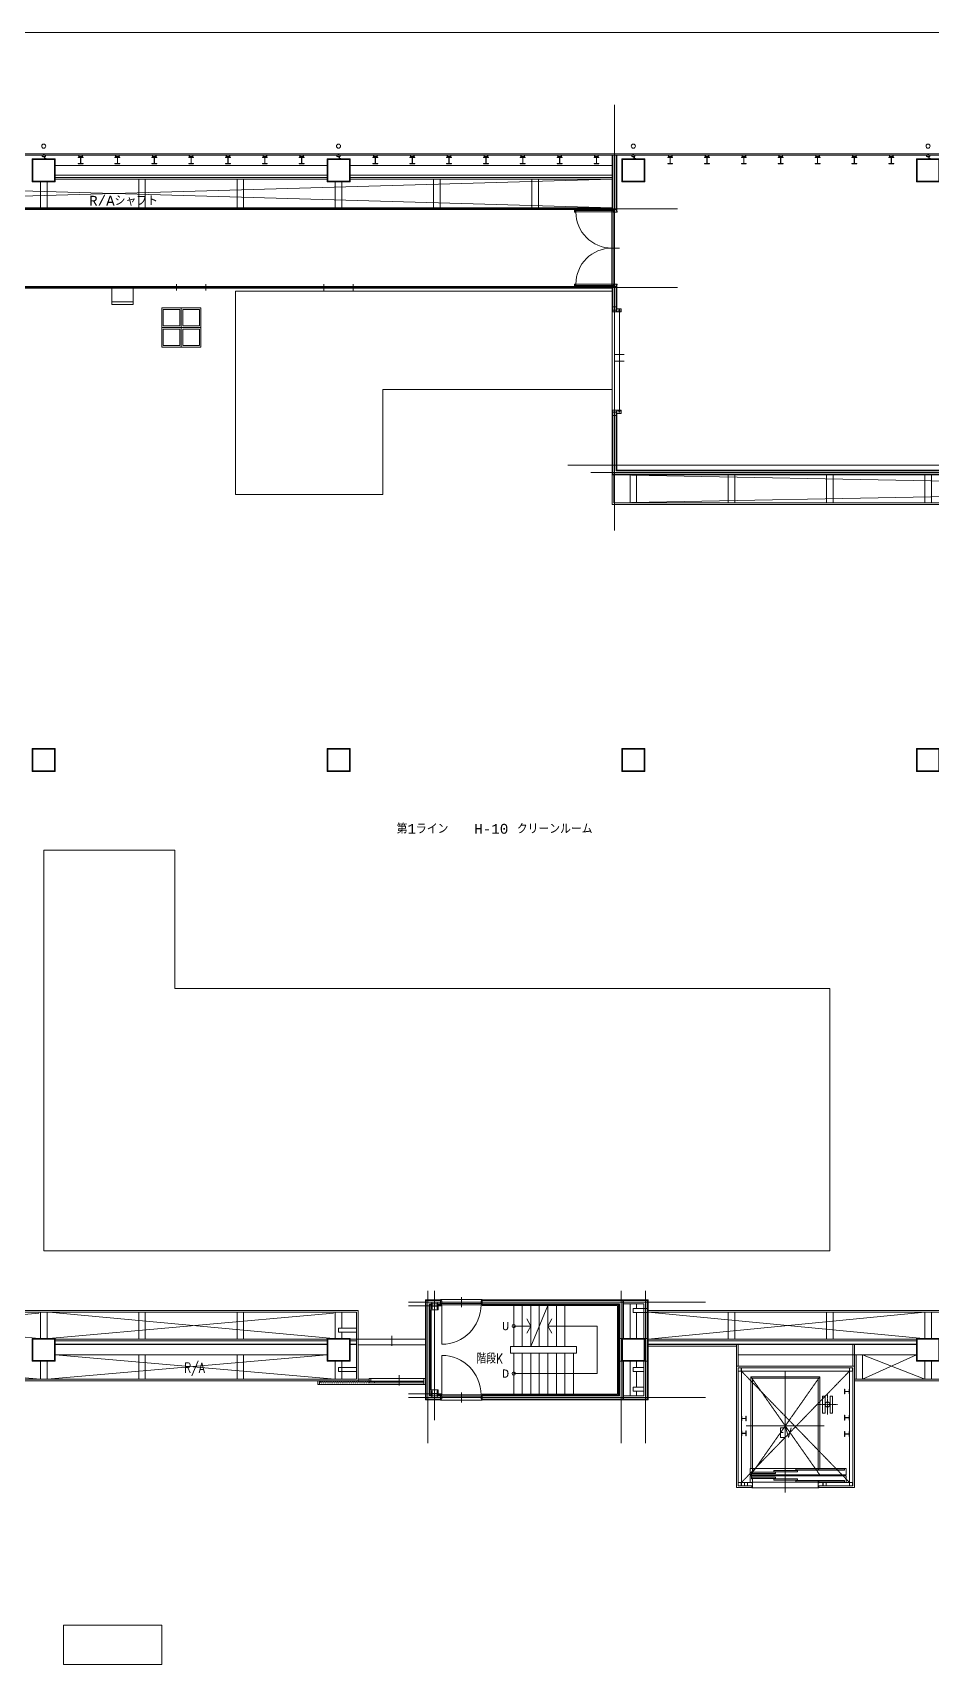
# Model space of a CAD drawing. Extents: x 225000 to 2157367, y 208400 to 840900.
# Drawn here: x 426586 to 454026, y 407602 to 457402 of the extents above; entities that cross this region are included whole.
import ezdxf
from ezdxf.enums import TextEntityAlignment as Align

# ---------------------------------------------------------------- set-up
doc = ezdxf.new("R2010")
doc.units = 0
doc.header["$LTSCALE"] = 10
for name, pattern in [('Data Center Layout_L20$0$CENTER', [2, 1.25, -0.25, 0.25, -0.25]), ('Data Center Layout_L20$0$CENTERK0', [0.65, 0.5, -0.05, 0.05, -0.05]), ('Data Center Layout_L20$0$CENTERK00', [0.355, 0.25, -0.035, 0.035, -0.035]), ('Data Center Layout_L20$0$DOTK1', [0.1, 0.05, -0.05])]:
    doc.linetypes.add(name, pattern=pattern)
for name, color, linetype, lineweight in [('Data Center Layout_L20$0$ARC', 252, 'Continuous', 0), ('Data Center Layout_L20$0$K-SIN', 252, 'Data Center Layout_L20$0$CENTER', 9), ('Data Center Layout_L20$0$SUGATA3', 252, 'Continuous', 0)]:
    doc.layers.add(name, color=color, linetype=linetype, lineweight=lineweight)
doc.styles.add('Data Center Layout_L20$0$ATS', font='monotxt', dxfattribs={"bigfont": 'BIGFONT'})
doc.styles.add('Data Center Layout_L20$0$ROMS', font='ROMANS.shx', dxfattribs={"bigfont": 'bigfont.shx'})

# ---------------------------------------------------------------- blocks, each defined once
blk = doc.blocks.new('Data Center Layout_L20')
at = {"layer": 'Data Center Layout_L20$0$ARC'}
for p, q in [((418375.59, 253702.31), (462675.59, 253702.31)), ((418375.59, 253667.31), (462710.59, 253667.31)), ((444275.59, 253667.31), (444275.59, 252002.31)), ((444300.59, 253667.31), (444300.59, 252002.31)), ((444400.59, 253667.31), (444400.59, 251952.31)), ((444425.59, 253667.31), (444425.59, 251952.31)), ((427275.59, 253352.31), (435575.59, 253352.31)), ((427275.59, 253052.31), (435575.59, 253052.31)), ((444275.59, 253352.31), (436275.59, 253352.31)), ((444275.59, 253052.31), (436275.59, 253052.31)), ((413775.59, 252927.31), (444275.59, 252052.31)), ((413775.59, 252052.31), (444275.59, 252927.31)), ((427275.59, 252977.31), (435575.59, 252977.31)), ((427275.59, 252927.31), (435575.59, 252927.31)), ((444275.59, 252977.31), (436275.59, 252977.31)), ((444275.59, 252927.31), (436275.59, 252927.31)), ((444275.59, 252002.31), (413725.59, 252002.31)), ((444275.59, 252052.31), (413775.59, 252052.31)), ((430525.59, 249652.31), (417025.59, 249652.31)), ((430525.59, 249602.31), (417025.59, 249602.31)), ((430625.59, 249652.31), (431325.59, 249652.31)), ((430625.59, 249627.31), (431325.59, 249627.31)), ((430625.59, 249602.31), (431325.59, 249602.31)), ((430975.59, 249727.31), (430975.59, 249527.31)), ((431525.59, 249652.31), (432225.59, 249652.31)), ((431525.59, 249627.31), (432225.59, 249627.31)), ((431525.59, 249602.31), (432225.59, 249602.31)), ((431875.59, 249727.31), (431875.59, 249527.31)), ((435025.59, 249652.31), (432325.59, 249652.31)), ((435025.59, 249602.31), (432325.59, 249602.31)), ((435125.59, 249652.31), (435825.59, 249652.31)), ((435125.59, 249627.31), (435825.59, 249627.31)), ((435125.59, 249602.31), (435825.59, 249602.31)), ((435475.59, 249727.31), (435475.59, 249527.31)), ((436025.59, 249652.31), (436725.59, 249652.31)), ((436025.59, 249627.31), (436725.59, 249627.31)), ((436025.59, 249602.31), (436725.59, 249602.31)), ((436375.59, 249727.31), (436375.59, 249527.31)), ((436825.59, 249652.31), (444275.59, 249652.31)), ((436825.59, 249602.31), (444275.59, 249602.31)), ((444275.59, 248917.31), (444275.59, 249652.31)), ((444300.59, 248902.31), (444300.59, 249652.31)), ((444400.59, 248902.31), (444400.59, 249702.31)), ((444425.59, 248902.31), (444425.59, 249702.31)), ((429000.59, 249182.31), (429650.59, 249182.31)), ((444275.59, 248877.31), (444275.59, 245877.31)), ((444275.59, 243902.31), (444275.59, 245837.31)), ((444300.59, 243927.31), (444300.59, 245852.31)), ((444400.59, 244027.31), (444400.59, 245852.31)), ((444425.59, 244052.31), (444425.59, 245852.31)), ((444400.59, 244027.31), (489400.59, 244027.31)), ((444425.59, 244052.31), (489425.59, 244052.31)), ((444275.59, 243902.31), (489275.59, 243902.31)), ((444275.59, 243902.31), (444275.59, 243002.31)), ((444300.59, 243927.31), (489300.59, 243927.31)), ((444325.59, 243902.31), (489275.59, 243052.31)), ((444325.59, 243052.31), (489275.59, 243902.31)), ((444325.59, 243902.31), (444325.59, 243052.31)), ((489275.59, 243052.31), (444325.59, 243052.31)), ((489275.59, 243002.31), (444275.59, 243002.31)), ((439035.59, 218732.31), (438575.59, 218732.31)), ((438575.59, 215672.31), (438575.59, 218732.31)), ((439035.59, 218707.31), (438600.59, 218707.31)), ((438600.59, 215697.31), (438600.59, 218707.31)), ((439060.59, 218742.31), (440290.59, 218742.31)), ((440315.59, 218732.31), (444625.59, 218732.31)), ((440315.59, 218707.31), (444600.59, 218707.31)), ((444600.59, 217552.31), (444600.59, 218707.31)), ((444625.59, 218732.31), (445375.59, 218732.31)), ((444625.59, 217552.31), (444625.59, 218732.31)), ((444625.59, 218707.31), (445350.59, 218707.31)), ((445350.59, 215697.31), (445350.59, 218707.31)), ((445375.59, 215672.31), (445375.59, 218732.31)), ((417425.59, 218402.31), (436525.59, 218402.31)), ((417425.59, 218352.31), (436475.59, 218352.31)), ((426775.59, 217552.31), (418075.59, 218352.31)), ((418075.59, 217552.31), (426775.59, 218317.31)), ((435775.59, 217552.31), (427075.59, 218352.31)), ((427075.59, 217552.31), (435775.59, 218317.31)), ((436475.59, 218352.31), (436475.59, 217522.31)), ((436525.59, 218402.31), (436525.59, 217522.31)), ((439035.59, 218607.31), (438700.59, 218607.31)), ((438700.59, 215797.31), (438700.59, 218607.31)), ((438725.59, 215822.31), (438725.59, 218582.31)), ((438768.09, 218582.31), (438725.59, 218582.31)), ((439035.59, 218582.31), (438943.09, 218582.31)), ((439075.59, 217372.31), (439075.59, 218572.31)), ((440315.59, 218607.31), (444500.59, 218607.31)), ((440315.59, 218582.31), (444475.59, 218582.31)), ((444475.59, 215822.31), (444475.59, 218582.31)), ((444500.59, 215797.31), (444500.59, 218607.31)), ((445375.59, 218402.31), (481525.59, 218402.31)), ((445375.59, 217522.31), (453825.59, 218352.31)), ((453775.59, 217552.31), (445375.59, 218352.31)), ((445375.59, 218352.31), (481475.59, 218352.31)), ((437550.59, 217632.31), (437550.59, 217320.31)), ((435575.59, 217522.31), (427275.59, 217522.31)), ((435575.59, 217472.31), (427275.59, 217472.31)), ((435575.59, 217372.31), (427275.59, 217372.31)), ((435575.59, 217359.81), (427275.59, 217359.81)), ((436275.59, 217472.31), (436475.59, 217472.31)), ((436275.59, 217372.31), (436475.59, 217372.31)), ((436475.59, 217522.31), (436475.59, 216302.31)), ((436525.59, 217532.31), (438575.59, 217532.31)), ((436525.59, 217522.31), (436525.59, 216252.31)), ((436525.59, 217350.31), (438575.59, 217350.31)), ((453575.59, 217522.31), (445375.59, 217522.31)), ((453575.59, 217472.31), (445375.59, 217472.31)), ((453575.59, 217372.31), (445375.59, 217372.31)), ((453575.59, 217359.81), (445375.59, 217359.81)), ((448075.59, 217309.81), (445375.59, 217309.81)), ((448075.59, 217359.81), (448075.59, 216702.31)), ((448125.59, 217359.81), (448125.59, 216702.31)), ((451625.59, 217359.81), (451625.59, 216702.31)), ((451675.59, 217359.81), (451675.59, 216702.31)), ((426825.59, 216302.31), (418275.59, 217052.31)), ((427025.59, 216302.31), (435575.59, 217052.31)), ((427275.59, 217052.31), (435575.59, 217052.31)), ((435825.59, 216302.31), (427275.59, 217052.31)), ((439075.59, 217032.31), (439075.59, 215832.31)), ((444600.59, 215697.31), (444600.59, 216852.31)), ((444625.59, 215672.31), (444625.59, 216852.31)), ((451675.59, 216702.31), (448075.59, 216702.31)), ((448075.59, 216702.31), (448075.59, 213002.31)), ((448125.59, 217052.31), (453575.59, 217052.31)), ((451625.59, 216652.31), (448125.59, 216652.31)), ((448125.59, 216652.31), (448125.59, 213052.31)), ((451625.59, 216652.31), (451625.59, 213052.31)), ((451675.59, 216702.31), (451675.59, 213002.31)), ((451925.59, 216302.31), (453575.59, 217052.31)), ((451925.59, 217052.31), (453825.59, 216302.31)), ((436475.59, 216302.31), (391375.59, 216302.31)), ((436525.59, 216252.31), (391375.59, 216252.31)), ((435340.59, 216142.31), (438525.59, 216142.31)), ((436865.59, 216302.31), (436525.59, 216302.31)), ((436525.59, 216252.31), (436865.59, 216252.31)), ((436865.59, 216252.31), (436865.59, 216302.31)), ((436915.59, 216324.31), (438525.59, 216324.31)), ((436915.59, 216242.31), (438525.59, 216242.31)), ((437775.59, 216424.31), (437775.59, 216112.31)), ((481363.59, 216302.31), (451675.59, 216302.31)), ((481363.59, 216252.31), (451675.59, 216252.31)), ((439035.59, 215672.31), (438575.59, 215672.31)), ((439035.59, 215697.31), (438600.59, 215697.31)), ((439035.59, 215797.31), (438700.59, 215797.31)), ((438768.09, 215822.31), (438725.59, 215822.31)), ((439035.59, 215822.31), (438943.09, 215822.31)), ((439060.59, 215662.31), (440290.59, 215662.31)), ((440315.59, 215822.31), (444475.59, 215822.31)), ((440315.59, 215797.31), (444500.59, 215797.31)), ((440315.59, 215697.31), (444600.59, 215697.31)), ((440315.59, 215672.31), (444625.59, 215672.31)), ((444625.59, 215697.31), (445350.59, 215697.31)), ((444625.59, 215672.31), (445375.59, 215672.31)), ((448565.59, 213162.31), (448540.59, 213162.31)), ((448540.59, 213162.31), (448540.59, 213137.31)), ((448565.59, 213162.31), (450565.59, 213162.31)), ((448565.59, 212992.31), (448565.59, 213162.31)), ((449565.59, 213452.31), (449565.59, 212852.31)), ((450565.59, 212992.31), (450565.59, 213162.31)), ((450565.59, 213162.31), (450590.59, 213162.31)), ((450590.59, 213162.31), (450590.59, 213137.31)), ((448075.59, 213002.31), (448540.59, 213002.31)), ((448125.59, 213052.31), (448540.59, 213052.31)), ((448540.59, 213052.31), (448540.59, 213002.31)), ((448540.59, 213017.31), (448540.59, 212992.31)), ((448540.59, 212992.31), (448565.59, 212992.31)), ((448565.59, 212992.31), (450565.59, 212992.31)), ((450590.59, 212992.31), (450565.59, 212992.31)), ((450590.59, 213052.31), (450590.59, 213002.31)), ((451625.59, 213052.31), (450590.59, 213052.31)), ((450590.59, 213017.31), (450590.59, 212992.31)), ((451675.59, 213002.31), (450590.59, 213002.31))]:
    blk.add_line(p, q, dxfattribs=at)
at = {"layer": 'Data Center Layout_L20$0$ARC', "linetype": 'Continuous'}
for p, q in [((444200.59, 250827.31), (444500.59, 250827.31)), ((444350.59, 247577.31), (444650.59, 247577.31)), ((444350.59, 247377.31), (444650.59, 247377.31)), ((439675.59, 218807.31), (439675.59, 218507.31)), ((436275.59, 217522.31), (436525.59, 217522.31)), ((436275.59, 217360.31), (436475.59, 217360.31)), ((439675.59, 215597.31), (439675.59, 215897.31))]:
    blk.add_line(p, q, dxfattribs=at)
at = {"layer": 'Data Center Layout_L20$0$ARC', "linetype": 'Data Center Layout_L20$0$CENTERK0'}
for p, q in [((444500.59, 248877.31), (444500.59, 245877.31)), ((448225.59, 213152.31), (451525.59, 216552.31)), ((448225.59, 216552.31), (451525.59, 213152.31)), ((448515.59, 213387.31), (450615.59, 216375.31)), ((450615.59, 213387.31), (448515.59, 216375.31)), ((449565.59, 213162.31), (449565.59, 216565.31)), ((448375.59, 214881.31), (450755.59, 214881.31))]:
    blk.add_line(p, q, dxfattribs=at)
at = {"layer": 'Data Center Layout_L20$0$ARC', "linetype": 'Data Center Layout_L20$0$CENTERK00'}
for p, q in [((450855.59, 215831.31), (450855.59, 215231.31)), ((450555.59, 215531.31), (451155.59, 215531.31))]:
    blk.add_line(p, q, dxfattribs=at)
at = {"layer": 'Data Center Layout_L20$0$ARC'}
for points in [[(426575.59, 252852.31), (426575.59, 253552.31), (427275.59, 253552.31), (427275.59, 252852.31)], [(426595.59, 252872.31), (426595.59, 253532.31), (427255.59, 253532.31), (427255.59, 252872.31)], [(426875.59, 253617.31), (426975.59, 253617.31), (426975.59, 253667.31), (426875.59, 253667.31)], [(426900.59, 253617.31), (426950.59, 253617.31), (426950.59, 253567.31), (426944.59, 253567.31), (426944.59, 253611.31), (426900.59, 253611.31)], [(426915.59, 253702.31), (426935.59, 253702.31), (426935.59, 253667.31), (426915.59, 253667.31)], [(426950.59, 253602.31), (426950.59, 253552.31), (427000.59, 253552.31), (427000.59, 253558.31), (426956.59, 253558.31), (426956.59, 253602.31)], [(427975.59, 253602.31), (428125.59, 253602.31), (428125.59, 253593.31), (428053.59, 253593.31), (428053.59, 253411.31), (428125.59, 253411.31), (428125.59, 253402.31), (427975.59, 253402.31), (427975.59, 253411.31), (428047.59, 253411.31), (428047.59, 253593.31), (427975.59, 253593.31)], [(427994.59, 253652.31), (427994.59, 253602.31), (428044.59, 253602.31), (428044.59, 253608.31), (428000.59, 253608.31), (428000.59, 253652.31)], [(428000.59, 253617.31), (428100.59, 253617.31), (428100.59, 253667.31), (428000.59, 253667.31)], [(428106.59, 253652.31), (428106.59, 253602.31), (428056.59, 253602.31), (428056.59, 253608.31), (428100.59, 253608.31), (428100.59, 253652.31)], [(429100.59, 253602.31), (429250.59, 253602.31), (429250.59, 253593.31), (429178.59, 253593.31), (429178.59, 253411.31), (429250.59, 253411.31), (429250.59, 253402.31), (429100.59, 253402.31), (429100.59, 253411.31), (429172.59, 253411.31), (429172.59, 253593.31), (429100.59, 253593.31)], [(429119.59, 253652.31), (429119.59, 253602.31), (429169.59, 253602.31), (429169.59, 253608.31), (429125.59, 253608.31), (429125.59, 253652.31)], [(429125.59, 253617.31), (429225.59, 253617.31), (429225.59, 253667.31), (429125.59, 253667.31)], [(429231.59, 253652.31), (429231.59, 253602.31), (429181.59, 253602.31), (429181.59, 253608.31), (429225.59, 253608.31), (429225.59, 253652.31)], [(430225.59, 253602.31), (430375.59, 253602.31), (430375.59, 253593.31), (430303.59, 253593.31), (430303.59, 253411.31), (430375.59, 253411.31), (430375.59, 253402.31), (430225.59, 253402.31), (430225.59, 253411.31), (430297.59, 253411.31), (430297.59, 253593.31), (430225.59, 253593.31)], [(430244.59, 253652.31), (430244.59, 253602.31), (430294.59, 253602.31), (430294.59, 253608.31), (430250.59, 253608.31), (430250.59, 253652.31)], [(430250.59, 253617.31), (430350.59, 253617.31), (430350.59, 253667.31), (430250.59, 253667.31)], [(430356.59, 253652.31), (430356.59, 253602.31), (430306.59, 253602.31), (430306.59, 253608.31), (430350.59, 253608.31), (430350.59, 253652.31)], [(431350.59, 253602.31), (431500.59, 253602.31), (431500.59, 253593.31), (431428.59, 253593.31), (431428.59, 253411.31), (431500.59, 253411.31), (431500.59, 253402.31), (431350.59, 253402.31), (431350.59, 253411.31), (431422.59, 253411.31), (431422.59, 253593.31), (431350.59, 253593.31)], [(431369.59, 253652.31), (431369.59, 253602.31), (431419.59, 253602.31), (431419.59, 253608.31), (431375.59, 253608.31), (431375.59, 253652.31)], [(431375.59, 253617.31), (431475.59, 253617.31), (431475.59, 253667.31), (431375.59, 253667.31)], [(431481.59, 253652.31), (431481.59, 253602.31), (431431.59, 253602.31), (431431.59, 253608.31), (431475.59, 253608.31), (431475.59, 253652.31)], [(432475.59, 253602.31), (432625.59, 253602.31), (432625.59, 253593.31), (432553.59, 253593.31), (432553.59, 253411.31), (432625.59, 253411.31), (432625.59, 253402.31), (432475.59, 253402.31), (432475.59, 253411.31), (432547.59, 253411.31), (432547.59, 253593.31), (432475.59, 253593.31)], [(432494.59, 253652.31), (432494.59, 253602.31), (432544.59, 253602.31), (432544.59, 253608.31), (432500.59, 253608.31), (432500.59, 253652.31)], [(432500.59, 253617.31), (432600.59, 253617.31), (432600.59, 253667.31), (432500.59, 253667.31)], [(432606.59, 253652.31), (432606.59, 253602.31), (432556.59, 253602.31), (432556.59, 253608.31), (432600.59, 253608.31), (432600.59, 253652.31)], [(433600.59, 253602.31), (433750.59, 253602.31), (433750.59, 253593.31), (433678.59, 253593.31), (433678.59, 253411.31), (433750.59, 253411.31), (433750.59, 253402.31), (433600.59, 253402.31), (433600.59, 253411.31), (433672.59, 253411.31), (433672.59, 253593.31), (433600.59, 253593.31)], [(433619.59, 253652.31), (433619.59, 253602.31), (433669.59, 253602.31), (433669.59, 253608.31), (433625.59, 253608.31), (433625.59, 253652.31)], [(433625.59, 253617.31), (433725.59, 253617.31), (433725.59, 253667.31), (433625.59, 253667.31)], [(433731.59, 253652.31), (433731.59, 253602.31), (433681.59, 253602.31), (433681.59, 253608.31), (433725.59, 253608.31), (433725.59, 253652.31)], [(434725.59, 253602.31), (434875.59, 253602.31), (434875.59, 253593.31), (434803.59, 253593.31), (434803.59, 253411.31), (434875.59, 253411.31), (434875.59, 253402.31), (434725.59, 253402.31), (434725.59, 253411.31), (434797.59, 253411.31), (434797.59, 253593.31), (434725.59, 253593.31)], [(434744.59, 253652.31), (434744.59, 253602.31), (434794.59, 253602.31), (434794.59, 253608.31), (434750.59, 253608.31), (434750.59, 253652.31)], [(434750.59, 253617.31), (434850.59, 253617.31), (434850.59, 253667.31), (434750.59, 253667.31)], [(434856.59, 253652.31), (434856.59, 253602.31), (434806.59, 253602.31), (434806.59, 253608.31), (434850.59, 253608.31), (434850.59, 253652.31)], [(435575.59, 252852.31), (435575.59, 253552.31), (436275.59, 253552.31), (436275.59, 252852.31)], [(435595.59, 252872.31), (435595.59, 253532.31), (436255.59, 253532.31), (436255.59, 252872.31)], [(435875.59, 253617.31), (435975.59, 253617.31), (435975.59, 253667.31), (435875.59, 253667.31)], [(435900.59, 253617.31), (435950.59, 253617.31), (435950.59, 253567.31), (435944.59, 253567.31), (435944.59, 253611.31), (435900.59, 253611.31)], [(435915.59, 253702.31), (435935.59, 253702.31), (435935.59, 253667.31), (435915.59, 253667.31)], [(435950.59, 253602.31), (435950.59, 253552.31), (436000.59, 253552.31), (436000.59, 253558.31), (435956.59, 253558.31), (435956.59, 253602.31)], [(436975.59, 253602.31), (437125.59, 253602.31), (437125.59, 253593.31), (437053.59, 253593.31), (437053.59, 253411.31), (437125.59, 253411.31), (437125.59, 253402.31), (436975.59, 253402.31), (436975.59, 253411.31), (437047.59, 253411.31), (437047.59, 253593.31), (436975.59, 253593.31)], [(436994.59, 253652.31), (436994.59, 253602.31), (437044.59, 253602.31), (437044.59, 253608.31), (437000.59, 253608.31), (437000.59, 253652.31)], [(437000.59, 253617.31), (437100.59, 253617.31), (437100.59, 253667.31), (437000.59, 253667.31)], [(437106.59, 253652.31), (437106.59, 253602.31), (437056.59, 253602.31), (437056.59, 253608.31), (437100.59, 253608.31), (437100.59, 253652.31)], [(438100.59, 253602.31), (438250.59, 253602.31), (438250.59, 253593.31), (438178.59, 253593.31), (438178.59, 253411.31), (438250.59, 253411.31), (438250.59, 253402.31), (438100.59, 253402.31), (438100.59, 253411.31), (438172.59, 253411.31), (438172.59, 253593.31), (438100.59, 253593.31)], [(438119.59, 253652.31), (438119.59, 253602.31), (438169.59, 253602.31), (438169.59, 253608.31), (438125.59, 253608.31), (438125.59, 253652.31)], [(438125.59, 253617.31), (438225.59, 253617.31), (438225.59, 253667.31), (438125.59, 253667.31)], [(438231.59, 253652.31), (438231.59, 253602.31), (438181.59, 253602.31), (438181.59, 253608.31), (438225.59, 253608.31), (438225.59, 253652.31)], [(439225.59, 253602.31), (439375.59, 253602.31), (439375.59, 253593.31), (439303.59, 253593.31), (439303.59, 253411.31), (439375.59, 253411.31), (439375.59, 253402.31), (439225.59, 253402.31), (439225.59, 253411.31), (439297.59, 253411.31), (439297.59, 253593.31), (439225.59, 253593.31)], [(439244.59, 253652.31), (439244.59, 253602.31), (439294.59, 253602.31), (439294.59, 253608.31), (439250.59, 253608.31), (439250.59, 253652.31)], [(439250.59, 253617.31), (439350.59, 253617.31), (439350.59, 253667.31), (439250.59, 253667.31)], [(439356.59, 253652.31), (439356.59, 253602.31), (439306.59, 253602.31), (439306.59, 253608.31), (439350.59, 253608.31), (439350.59, 253652.31)], [(440350.59, 253602.31), (440500.59, 253602.31), (440500.59, 253593.31), (440428.59, 253593.31), (440428.59, 253411.31), (440500.59, 253411.31), (440500.59, 253402.31), (440350.59, 253402.31), (440350.59, 253411.31), (440422.59, 253411.31), (440422.59, 253593.31), (440350.59, 253593.31)], [(440369.59, 253652.31), (440369.59, 253602.31), (440419.59, 253602.31), (440419.59, 253608.31), (440375.59, 253608.31), (440375.59, 253652.31)], [(440375.59, 253617.31), (440475.59, 253617.31), (440475.59, 253667.31), (440375.59, 253667.31)], [(440481.59, 253652.31), (440481.59, 253602.31), (440431.59, 253602.31), (440431.59, 253608.31), (440475.59, 253608.31), (440475.59, 253652.31)], [(441475.59, 253602.31), (441625.59, 253602.31), (441625.59, 253593.31), (441553.59, 253593.31), (441553.59, 253411.31), (441625.59, 253411.31), (441625.59, 253402.31), (441475.59, 253402.31), (441475.59, 253411.31), (441547.59, 253411.31), (441547.59, 253593.31), (441475.59, 253593.31)], [(441494.59, 253652.31), (441494.59, 253602.31), (441544.59, 253602.31), (441544.59, 253608.31), (441500.59, 253608.31), (441500.59, 253652.31)], [(441500.59, 253617.31), (441600.59, 253617.31), (441600.59, 253667.31), (441500.59, 253667.31)], [(441606.59, 253652.31), (441606.59, 253602.31), (441556.59, 253602.31), (441556.59, 253608.31), (441600.59, 253608.31), (441600.59, 253652.31)], [(442600.59, 253602.31), (442750.59, 253602.31), (442750.59, 253593.31), (442678.59, 253593.31), (442678.59, 253411.31), (442750.59, 253411.31), (442750.59, 253402.31), (442600.59, 253402.31), (442600.59, 253411.31), (442672.59, 253411.31), (442672.59, 253593.31), (442600.59, 253593.31)], [(442619.59, 253652.31), (442619.59, 253602.31), (442669.59, 253602.31), (442669.59, 253608.31), (442625.59, 253608.31), (442625.59, 253652.31)], [(442625.59, 253617.31), (442725.59, 253617.31), (442725.59, 253667.31), (442625.59, 253667.31)], [(442731.59, 253652.31), (442731.59, 253602.31), (442681.59, 253602.31), (442681.59, 253608.31), (442725.59, 253608.31), (442725.59, 253652.31)], [(443725.59, 253602.31), (443875.59, 253602.31), (443875.59, 253593.31), (443803.59, 253593.31), (443803.59, 253411.31), (443875.59, 253411.31), (443875.59, 253402.31), (443725.59, 253402.31), (443725.59, 253411.31), (443797.59, 253411.31), (443797.59, 253593.31), (443725.59, 253593.31)], [(443744.59, 253652.31), (443744.59, 253602.31), (443794.59, 253602.31), (443794.59, 253608.31), (443750.59, 253608.31), (443750.59, 253652.31)], [(443750.59, 253617.31), (443850.59, 253617.31), (443850.59, 253667.31), (443750.59, 253667.31)], [(443856.59, 253652.31), (443856.59, 253602.31), (443806.59, 253602.31), (443806.59, 253608.31), (443850.59, 253608.31), (443850.59, 253652.31)], [(444575.59, 252852.31), (444575.59, 253552.31), (445275.59, 253552.31), (445275.59, 252852.31)], [(444595.59, 252872.31), (444595.59, 253532.31), (445255.59, 253532.31), (445255.59, 252872.31)], [(444875.59, 253617.31), (444975.59, 253617.31), (444975.59, 253667.31), (444875.59, 253667.31)], [(444900.59, 253617.31), (444950.59, 253617.31), (444950.59, 253567.31), (444944.59, 253567.31), (444944.59, 253611.31), (444900.59, 253611.31)], [(444915.59, 253702.31), (444935.59, 253702.31), (444935.59, 253667.31), (444915.59, 253667.31)], [(444950.59, 253602.31), (444950.59, 253552.31), (445000.59, 253552.31), (445000.59, 253558.31), (444956.59, 253558.31), (444956.59, 253602.31)], [(445975.59, 253602.31), (446125.59, 253602.31), (446125.59, 253593.31), (446053.59, 253593.31), (446053.59, 253411.31), (446125.59, 253411.31), (446125.59, 253402.31), (445975.59, 253402.31), (445975.59, 253411.31), (446047.59, 253411.31), (446047.59, 253593.31), (445975.59, 253593.31)], [(445994.59, 253652.31), (445994.59, 253602.31), (446044.59, 253602.31), (446044.59, 253608.31), (446000.59, 253608.31), (446000.59, 253652.31)], [(446000.59, 253617.31), (446100.59, 253617.31), (446100.59, 253667.31), (446000.59, 253667.31)], [(446106.59, 253652.31), (446106.59, 253602.31), (446056.59, 253602.31), (446056.59, 253608.31), (446100.59, 253608.31), (446100.59, 253652.31)], [(447100.59, 253602.31), (447250.59, 253602.31), (447250.59, 253593.31), (447178.59, 253593.31), (447178.59, 253411.31), (447250.59, 253411.31), (447250.59, 253402.31), (447100.59, 253402.31), (447100.59, 253411.31), (447172.59, 253411.31), (447172.59, 253593.31), (447100.59, 253593.31)], [(447119.59, 253652.31), (447119.59, 253602.31), (447169.59, 253602.31), (447169.59, 253608.31), (447125.59, 253608.31), (447125.59, 253652.31)], [(447125.59, 253617.31), (447225.59, 253617.31), (447225.59, 253667.31), (447125.59, 253667.31)], [(447231.59, 253652.31), (447231.59, 253602.31), (447181.59, 253602.31), (447181.59, 253608.31), (447225.59, 253608.31), (447225.59, 253652.31)], [(448225.59, 253602.31), (448375.59, 253602.31), (448375.59, 253593.31), (448303.59, 253593.31), (448303.59, 253411.31), (448375.59, 253411.31), (448375.59, 253402.31), (448225.59, 253402.31), (448225.59, 253411.31), (448297.59, 253411.31), (448297.59, 253593.31), (448225.59, 253593.31)], [(448244.59, 253652.31), (448244.59, 253602.31), (448294.59, 253602.31), (448294.59, 253608.31), (448250.59, 253608.31), (448250.59, 253652.31)], [(448250.59, 253617.31), (448350.59, 253617.31), (448350.59, 253667.31), (448250.59, 253667.31)], [(448356.59, 253652.31), (448356.59, 253602.31), (448306.59, 253602.31), (448306.59, 253608.31), (448350.59, 253608.31), (448350.59, 253652.31)], [(449350.59, 253602.31), (449500.59, 253602.31), (449500.59, 253593.31), (449428.59, 253593.31), (449428.59, 253411.31), (449500.59, 253411.31), (449500.59, 253402.31), (449350.59, 253402.31), (449350.59, 253411.31), (449422.59, 253411.31), (449422.59, 253593.31), (449350.59, 253593.31)], [(449369.59, 253652.31), (449369.59, 253602.31), (449419.59, 253602.31), (449419.59, 253608.31), (449375.59, 253608.31), (449375.59, 253652.31)], [(449375.59, 253617.31), (449475.59, 253617.31), (449475.59, 253667.31), (449375.59, 253667.31)], [(449481.59, 253652.31), (449481.59, 253602.31), (449431.59, 253602.31), (449431.59, 253608.31), (449475.59, 253608.31), (449475.59, 253652.31)], [(450475.59, 253602.31), (450625.59, 253602.31), (450625.59, 253593.31), (450553.59, 253593.31), (450553.59, 253411.31), (450625.59, 253411.31), (450625.59, 253402.31), (450475.59, 253402.31), (450475.59, 253411.31), (450547.59, 253411.31), (450547.59, 253593.31), (450475.59, 253593.31)], [(450494.59, 253652.31), (450494.59, 253602.31), (450544.59, 253602.31), (450544.59, 253608.31), (450500.59, 253608.31), (450500.59, 253652.31)], [(450500.59, 253617.31), (450600.59, 253617.31), (450600.59, 253667.31), (450500.59, 253667.31)], [(450606.59, 253652.31), (450606.59, 253602.31), (450556.59, 253602.31), (450556.59, 253608.31), (450600.59, 253608.31), (450600.59, 253652.31)], [(451600.59, 253602.31), (451750.59, 253602.31), (451750.59, 253593.31), (451678.59, 253593.31), (451678.59, 253411.31), (451750.59, 253411.31), (451750.59, 253402.31), (451600.59, 253402.31), (451600.59, 253411.31), (451672.59, 253411.31), (451672.59, 253593.31), (451600.59, 253593.31)], [(451619.59, 253652.31), (451619.59, 253602.31), (451669.59, 253602.31), (451669.59, 253608.31), (451625.59, 253608.31), (451625.59, 253652.31)], [(451625.59, 253617.31), (451725.59, 253617.31), (451725.59, 253667.31), (451625.59, 253667.31)], [(451731.59, 253652.31), (451731.59, 253602.31), (451681.59, 253602.31), (451681.59, 253608.31), (451725.59, 253608.31), (451725.59, 253652.31)], [(452725.59, 253602.31), (452875.59, 253602.31), (452875.59, 253593.31), (452803.59, 253593.31), (452803.59, 253411.31), (452875.59, 253411.31), (452875.59, 253402.31), (452725.59, 253402.31), (452725.59, 253411.31), (452797.59, 253411.31), (452797.59, 253593.31), (452725.59, 253593.31)], [(452744.59, 253652.31), (452744.59, 253602.31), (452794.59, 253602.31), (452794.59, 253608.31), (452750.59, 253608.31), (452750.59, 253652.31)], [(452750.59, 253617.31), (452850.59, 253617.31), (452850.59, 253667.31), (452750.59, 253667.31)], [(452856.59, 253652.31), (452856.59, 253602.31), (452806.59, 253602.31), (452806.59, 253608.31), (452850.59, 253608.31), (452850.59, 253652.31)], [(453575.59, 252852.31), (453575.59, 253552.31), (454275.59, 253552.31), (454275.59, 252852.31)], [(453595.59, 252872.31), (453595.59, 253532.31), (454255.59, 253532.31), (454255.59, 252872.31)], [(453875.59, 253617.31), (453975.59, 253617.31), (453975.59, 253667.31), (453875.59, 253667.31)], [(453900.59, 253617.31), (453950.59, 253617.31), (453950.59, 253567.31), (453944.59, 253567.31), (453944.59, 253611.31), (453900.59, 253611.31)], [(453915.59, 253702.31), (453935.59, 253702.31), (453935.59, 253667.31), (453915.59, 253667.31)], [(453950.59, 253602.31), (453950.59, 253552.31), (454000.59, 253552.31), (454000.59, 253558.31), (453956.59, 253558.31), (453956.59, 253602.31)], [(426825.59, 252052.31), (427025.59, 252052.31), (427025.59, 252852.31), (426825.59, 252852.31)], [(429825.59, 252052.31), (430025.59, 252052.31), (430025.59, 252927.31), (429825.59, 252927.31)], [(432825.59, 252052.31), (433025.59, 252052.31), (433025.59, 252927.31), (432825.59, 252927.31)], [(435825.59, 252052.31), (436025.59, 252052.31), (436025.59, 252852.31), (435825.59, 252852.31)], [(438825.59, 252052.31), (439025.59, 252052.31), (439025.59, 252927.31), (438825.59, 252927.31)], [(441825.59, 252052.31), (442025.59, 252052.31), (442025.59, 252927.31), (441825.59, 252927.31)], [(444310.59, 251972.31), (443170.59, 251972.31), (443170.59, 251932.31), (444310.59, 251932.31)], [(444270.59, 250827.31), (444310.59, 250827.31), (444310.59, 251972.31), (444270.59, 251972.31)], [(444270.59, 250827.31), (444310.59, 250827.31), (444310.59, 249682.31), (444270.59, 249682.31)], [(429000.59, 249102.31), (429650.59, 249102.31), (429650.59, 249602.31), (429000.59, 249602.31)], [(430525.59, 249652.31), (430595.59, 249652.31), (430595.59, 249602.31), (430525.59, 249602.31)], [(431425.59, 249652.31), (431355.59, 249652.31), (431355.59, 249602.31), (431425.59, 249602.31)], [(431425.59, 249652.31), (431495.59, 249652.31), (431495.59, 249602.31), (431425.59, 249602.31)], [(432325.59, 249652.31), (432255.59, 249652.31), (432255.59, 249602.31), (432325.59, 249602.31)], [(432775.59, 249507.31), (432775.59, 243307.31), (437275.59, 243307.31), (437275.59, 246507.31), (444275.59, 246507.31), (444275.59, 249507.31)], [(435025.59, 249652.31), (435095.59, 249652.31), (435095.59, 249602.31), (435025.59, 249602.31)], [(435925.59, 249652.31), (435855.59, 249652.31), (435855.59, 249602.31), (435925.59, 249602.31)], [(435925.59, 249652.31), (435995.59, 249652.31), (435995.59, 249602.31), (435925.59, 249602.31)], [(436825.59, 249652.31), (436755.59, 249652.31), (436755.59, 249602.31), (436825.59, 249602.31)], [(444310.59, 249682.31), (443170.59, 249682.31), (443170.59, 249722.31), (444310.59, 249722.31)], [(444300.59, 249032.31), (444300.59, 248932.31), (444400.59, 248932.31), (444400.59, 249032.31)], [(444275.59, 248902.31), (444288.09, 248902.31), (444288.09, 248917.31), (444275.59, 248917.31)], [(444425.59, 248877.31), (444550.59, 248877.31), (444550.59, 248977.31), (444425.59, 248977.31)], [(444275.59, 245852.31), (444288.09, 245852.31), (444288.09, 245837.31), (444275.59, 245837.31)], [(444300.59, 245722.31), (444300.59, 245822.31), (444400.59, 245822.31), (444400.59, 245722.31)], [(444425.59, 245877.31), (444550.59, 245877.31), (444550.59, 245777.31), (444425.59, 245777.31)], [(444825.59, 243052.31), (445025.59, 243052.31), (445025.59, 243902.31), (444825.59, 243902.31)], [(447825.59, 243052.31), (448025.59, 243052.31), (448025.59, 243902.31), (447825.59, 243902.31)], [(450825.59, 243052.31), (451025.59, 243052.31), (451025.59, 243902.31), (450825.59, 243902.31)], [(453825.59, 243052.31), (454025.59, 243052.31), (454025.59, 243902.31), (453825.59, 243902.31)], [(426575.59, 234852.31), (426575.59, 235552.31), (427275.59, 235552.31), (427275.59, 234852.31)], [(426595.59, 234872.31), (426595.59, 235532.31), (427255.59, 235532.31), (427255.59, 234872.31)], [(435575.59, 234852.31), (435575.59, 235552.31), (436275.59, 235552.31), (436275.59, 234852.31)], [(435595.59, 234872.31), (435595.59, 235532.31), (436255.59, 235532.31), (436255.59, 234872.31)], [(444575.59, 234852.31), (444575.59, 235552.31), (445275.59, 235552.31), (445275.59, 234852.31)], [(444595.59, 234872.31), (444595.59, 235532.31), (445255.59, 235532.31), (445255.59, 234872.31)], [(453575.59, 234852.31), (453575.59, 235552.31), (454275.59, 235552.31), (454275.59, 234852.31)], [(453595.59, 234872.31), (453595.59, 235532.31), (454255.59, 235532.31), (454255.59, 234872.31)], [(426925.59, 220227.31), (450925.59, 220227.31), (450925.59, 228227.31), (430925.59, 228227.31), (430925.59, 232452.31), (426925.59, 232452.31)], [(438768.09, 218454.81), (438768.09, 218629.81), (438779.09, 218629.81), (438779.09, 218546.06), (438932.09, 218546.06), (438932.09, 218629.81), (438943.09, 218629.81), (438943.09, 218454.81), (438932.09, 218454.81), (438932.09, 218538.56), (438779.09, 218538.56), (438779.09, 218454.81)], [(426825.59, 217552.31), (427025.59, 217552.31), (427025.59, 218352.31), (426825.59, 218352.31)], [(429825.59, 217522.31), (430025.59, 217522.31), (430025.59, 218352.31), (429825.59, 218352.31)], [(432825.59, 217522.31), (433025.59, 217522.31), (433025.59, 218352.31), (432825.59, 218352.31)], [(439065.59, 218572.31), (440285.59, 218572.31), (440285.59, 218612.31), (439065.59, 218612.31)], [(445375.59, 218340.31), (444925.59, 218340.31), (444925.59, 218464.31), (445375.59, 218464.31)], [(447825.59, 217522.31), (448025.59, 217522.31), (448025.59, 218352.31), (447825.59, 218352.31)], [(450825.59, 217522.31), (451025.59, 217522.31), (451025.59, 218352.31), (450825.59, 218352.31)], [(453825.59, 217552.31), (454025.59, 217552.31), (454025.59, 218352.31), (453825.59, 218352.31)], [(436475.59, 217740.31), (435925.59, 217740.31), (435925.59, 217864.31), (436475.59, 217864.31)], [(426575.59, 216852.31), (426575.59, 217552.31), (427275.59, 217552.31), (427275.59, 216852.31)], [(426595.59, 216872.31), (426595.59, 217532.31), (427255.59, 217532.31), (427255.59, 216872.31)], [(435575.59, 216852.31), (435575.59, 217552.31), (436275.59, 217552.31), (436275.59, 216852.31)], [(435595.59, 216872.31), (435595.59, 217532.31), (436255.59, 217532.31), (436255.59, 216872.31)], [(444575.59, 216852.31), (444575.59, 217552.31), (445275.59, 217552.31), (445275.59, 216852.31)], [(444595.59, 216872.31), (444595.59, 217532.31), (445255.59, 217532.31), (445255.59, 216872.31)], [(453575.59, 216852.31), (453575.59, 217552.31), (454275.59, 217552.31), (454275.59, 216852.31)], [(453595.59, 216872.31), (453595.59, 217532.31), (454255.59, 217532.31), (454255.59, 216872.31)], [(426825.59, 216852.31), (427025.59, 216852.31), (427025.59, 216302.31), (426825.59, 216302.31)], [(429825.59, 217052.31), (430025.59, 217052.31), (430025.59, 216302.31), (429825.59, 216302.31)], [(432825.59, 217052.31), (433025.59, 217052.31), (433025.59, 216302.31), (432825.59, 216302.31)], [(435825.59, 216852.31), (436025.59, 216852.31), (436025.59, 216302.31), (435825.59, 216302.31)], [(436475.59, 216540.31), (435925.59, 216540.31), (435925.59, 216664.31), (436475.59, 216664.31)], [(445250.59, 216540.31), (444925.59, 216540.31), (444925.59, 216664.31), (445250.59, 216664.31)], [(448125.59, 216652.31), (448125.59, 216552.31), (448225.59, 216552.31), (448225.59, 216652.31)], [(448128.79, 216649.11), (448128.79, 216555.51), (448222.39, 216555.51), (448222.39, 216649.11)], [(451525.59, 216652.31), (451525.59, 216552.31), (451625.59, 216552.31), (451625.59, 216652.31)], [(451528.79, 216649.11), (451528.79, 216555.51), (451622.39, 216555.51), (451622.39, 216649.11)], [(451725.59, 217052.31), (451925.59, 217052.31), (451925.59, 216302.31), (451725.59, 216302.31)], [(453825.59, 216852.31), (454025.59, 216852.31), (454025.59, 216302.31), (453825.59, 216302.31)], [(435340.59, 216252.31), (435290.59, 216252.31), (435290.59, 216142.31), (435340.59, 216142.31)], [(438525.59, 216192.31), (436865.59, 216192.31), (436865.59, 216232.31), (438525.59, 216232.31)], [(438768.09, 215949.81), (438768.09, 215774.81), (438779.09, 215774.81), (438779.09, 215858.56), (438932.09, 215858.56), (438932.09, 215774.81), (438943.09, 215774.81), (438943.09, 215949.81), (438932.09, 215949.81), (438932.09, 215866.06), (438779.09, 215866.06), (438779.09, 215949.81)], [(439065.59, 215832.31), (440285.59, 215832.31), (440285.59, 215792.31), (439065.59, 215792.31)], [(445250.59, 215940.31), (444925.59, 215940.31), (444925.59, 216064.31), (445250.59, 216064.31)], [(450780.59, 215271.31), (450705.59, 215271.31), (450705.59, 215791.31), (450780.59, 215791.31)], [(450930.59, 215271.31), (451005.59, 215271.31), (451005.59, 215791.31), (450930.59, 215791.31)], [(451375.59, 215856.31), (451375.59, 216006.31), (451385.59, 216006.31), (451385.59, 215934.81), (451515.59, 215934.81), (451515.59, 216006.31), (451525.59, 216006.31), (451525.59, 215856.31), (451515.59, 215856.31), (451515.59, 215927.81), (451385.59, 215927.81), (451385.59, 215856.31)], [(448225.59, 215031.31), (448225.59, 215181.31), (448235.59, 215181.31), (448235.59, 215109.81), (448365.59, 215109.81), (448365.59, 215181.31), (448375.59, 215181.31), (448375.59, 215031.31), (448365.59, 215031.31), (448365.59, 215102.81), (448235.59, 215102.81), (448235.59, 215031.31)], [(451375.59, 215056.31), (451375.59, 215206.31), (451385.59, 215206.31), (451385.59, 215134.81), (451515.59, 215134.81), (451515.59, 215206.31), (451525.59, 215206.31), (451525.59, 215056.31), (451515.59, 215056.31), (451515.59, 215127.81), (451385.59, 215127.81), (451385.59, 215056.31)], [(448225.59, 214581.31), (448225.59, 214731.31), (448235.59, 214731.31), (448235.59, 214659.81), (448365.59, 214659.81), (448365.59, 214731.31), (448375.59, 214731.31), (448375.59, 214581.31), (448365.59, 214581.31), (448365.59, 214652.81), (448235.59, 214652.81), (448235.59, 214581.31)], [(451375.59, 214556.31), (451375.59, 214706.31), (451385.59, 214706.31), (451385.59, 214634.81), (451515.59, 214634.81), (451515.59, 214706.31), (451525.59, 214706.31), (451525.59, 214556.31), (451515.59, 214556.31), (451515.59, 214627.81), (451385.59, 214627.81), (451385.59, 214556.31)], [(448125.59, 213152.31), (448125.59, 213052.31), (448225.59, 213052.31), (448225.59, 213152.31)], [(448128.79, 213149.11), (448128.79, 213055.51), (448222.39, 213055.51), (448222.39, 213149.11)], [(448315.59, 213152.31), (448315.59, 213052.31), (448415.59, 213052.31), (448415.59, 213152.31)], [(448318.79, 213149.11), (448318.79, 213055.51), (448412.39, 213055.51), (448412.39, 213149.11)], [(448490.59, 213582.31), (451425.59, 213582.31), (451425.59, 213387.31), (448490.59, 213387.31)], [(449265.59, 213432.31), (448540.59, 213432.31), (448540.59, 213472.31), (449265.59, 213472.31)], [(449265.59, 213312.31), (448540.59, 213312.31), (448540.59, 213272.31), (449265.59, 213272.31)], [(449940.59, 213482.31), (449215.59, 213482.31), (449215.59, 213522.31), (449940.59, 213522.31)], [(449940.59, 213262.31), (449215.59, 213262.31), (449215.59, 213222.31), (449940.59, 213222.31)], [(450590.59, 213532.31), (449890.59, 213532.31), (449890.59, 213572.31), (450590.59, 213572.31)], [(450590.59, 213212.31), (449890.59, 213212.31), (449890.59, 213172.31), (450590.59, 213172.31)], [(450565.59, 213572.31), (451375.59, 213572.31), (451375.59, 213532.31), (450565.59, 213532.31)], [(450565.59, 213172.31), (451375.59, 213172.31), (451375.59, 213212.31), (450565.59, 213212.31)], [(450715.59, 213152.31), (450715.59, 213052.31), (450815.59, 213052.31), (450815.59, 213152.31)], [(450718.79, 213149.11), (450718.79, 213055.51), (450812.39, 213055.51), (450812.39, 213149.11)], [(451525.59, 213152.31), (451525.59, 213052.31), (451625.59, 213052.31), (451625.59, 213152.31)], [(451528.79, 213149.11), (451528.79, 213055.51), (451622.39, 213055.51), (451622.39, 213149.11)], [(427525.59, 207602.31), (430525.59, 207602.31), (430525.59, 208802.31), (427525.59, 208802.31)]]:
    blk.add_lwpolyline(points, close=True, dxfattribs=at)
for points in [[(426888.09, 253704.31), (426918.09, 253704.31), (426918.09, 253688.31), (426933.09, 253688.31), (426933.09, 253704.31), (426963.09, 253704.31)], [(435888.09, 253704.31), (435918.09, 253704.31), (435918.09, 253688.31), (435933.09, 253688.31), (435933.09, 253704.31), (435963.09, 253704.31)], [(444888.09, 253704.31), (444918.09, 253704.31), (444918.09, 253688.31), (444933.09, 253688.31), (444933.09, 253704.31), (444963.09, 253704.31)], [(453888.09, 253704.31), (453918.09, 253704.31), (453918.09, 253688.31), (453933.09, 253688.31), (453933.09, 253704.31), (453963.09, 253704.31)], [(443150.59, 252002.31), (443150.59, 251927.31), (443125.59, 251927.31), (443125.59, 252002.31), (443150.59, 252002.31)], [(444410.59, 251952.31), (444435.59, 251952.31), (444435.59, 251927.31), (444315.59, 251927.31), (444325.59, 251937.31), (444325.59, 251982.31), (444265.59, 251982.31), (444265.59, 252002.31), (444290.59, 252002.31)], [(444310.59, 252042.31), (444300.59, 252042.31), (444300.59, 252002.31), (444400.59, 252002.31), (444400.59, 252042.31), (444390.59, 252042.31)], [(430595.59, 249627.31), (430595.59, 249652.31), (430625.59, 249652.31), (430625.59, 249602.31), (430595.59, 249602.31), (430595.59, 249607.31)], [(431355.59, 249627.31), (431355.59, 249652.31), (431325.59, 249652.31), (431325.59, 249602.31), (431355.59, 249602.31), (431355.59, 249607.31)], [(431495.59, 249627.31), (431495.59, 249652.31), (431525.59, 249652.31), (431525.59, 249602.31), (431495.59, 249602.31), (431495.59, 249607.31)], [(432255.59, 249627.31), (432255.59, 249652.31), (432225.59, 249652.31), (432225.59, 249602.31), (432255.59, 249602.31), (432255.59, 249607.31)], [(435095.59, 249627.31), (435095.59, 249652.31), (435125.59, 249652.31), (435125.59, 249602.31), (435095.59, 249602.31), (435095.59, 249607.31)], [(435855.59, 249627.31), (435855.59, 249652.31), (435825.59, 249652.31), (435825.59, 249602.31), (435855.59, 249602.31), (435855.59, 249607.31)], [(435995.59, 249627.31), (435995.59, 249652.31), (436025.59, 249652.31), (436025.59, 249602.31), (435995.59, 249602.31), (435995.59, 249607.31)], [(436755.59, 249627.31), (436755.59, 249652.31), (436725.59, 249652.31), (436725.59, 249602.31), (436755.59, 249602.31), (436755.59, 249607.31)], [(443150.59, 249652.31), (443150.59, 249727.31), (443125.59, 249727.31), (443125.59, 249652.31), (443150.59, 249652.31)], [(444410.59, 249702.31), (444435.59, 249702.31), (444435.59, 249727.31), (444315.59, 249727.31), (444325.59, 249717.31), (444325.59, 249672.31), (444265.59, 249672.31), (444265.59, 249652.31), (444290.59, 249652.31)], [(444310.59, 249612.31), (444300.59, 249612.31), (444300.59, 249652.31), (444400.59, 249652.31), (444400.59, 249612.31), (444390.59, 249612.31)], [(444300.59, 248902.31), (444275.59, 248902.31), (444275.59, 248877.31), (444435.59, 248877.31), (444435.59, 248902.31), (444410.59, 248902.31)], [(444468.09, 248892.31), (444468.09, 248877.31), (444485.59, 248877.31), (444485.59, 248937.31), (444515.59, 248937.31), (444515.59, 248877.31), (444533.09, 248877.31), (444533.09, 248892.31)], [(444300.59, 245852.31), (444275.59, 245852.31), (444275.59, 245877.31), (444435.59, 245877.31), (444435.59, 245852.31), (444410.59, 245852.31)], [(444468.09, 245862.31), (444468.09, 245877.31), (444485.59, 245877.31), (444485.59, 245817.31), (444515.59, 245817.31), (444515.59, 245877.31), (444533.09, 245877.31), (444533.09, 245862.31)], [(438995.59, 218617.31), (438995.59, 218607.31), (439035.59, 218607.31), (439035.59, 218707.31), (438995.59, 218707.31), (438995.59, 218697.31)], [(439035.59, 218717.31), (439035.59, 218742.31), (439060.59, 218742.31), (439060.59, 218697.31), (439075.59, 218697.31), (439075.59, 218617.31), (439060.59, 218617.31), (439060.59, 218572.31), (439035.59, 218572.31), (439035.59, 218597.31)], [(440315.59, 218717.31), (440315.59, 218742.31), (440290.59, 218742.31), (440290.59, 218697.31), (440275.59, 218697.31), (440275.59, 218617.31), (440290.59, 218617.31), (440290.59, 218572.31), (440315.59, 218572.31), (440315.59, 218597.31)], [(440355.59, 218617.31), (440355.59, 218607.31), (440315.59, 218607.31), (440315.59, 218707.31), (440355.59, 218707.31), (440355.59, 218697.31)], [(444665.59, 218617.31), (444665.59, 218607.31), (444625.59, 218607.31), (444625.59, 218707.31), (444665.59, 218707.31), (444665.59, 218697.31)], [(436025.59, 217864.31), (436025.59, 218352.31), (435825.59, 218352.31), (435825.59, 217552.31), (436025.59, 217552.31), (436025.59, 217740.31)], [(445025.59, 218340.31), (445025.59, 217552.31), (444825.59, 217552.31), (444825.59, 218607.31), (445025.59, 218607.31), (445025.59, 218464.31)], [(427315.59, 217382.31), (427315.59, 217372.31), (427275.59, 217372.31), (427275.59, 217472.31), (427315.59, 217472.31), (427315.59, 217462.31)], [(435535.59, 217382.31), (435535.59, 217372.31), (435575.59, 217372.31), (435575.59, 217472.31), (435535.59, 217472.31), (435535.59, 217462.31)], [(436315.59, 217382.31), (436315.59, 217372.31), (436275.59, 217372.31), (436275.59, 217472.31), (436315.59, 217472.31), (436315.59, 217462.31)], [(436435.59, 217382.31), (436435.59, 217372.31), (436475.59, 217372.31), (436475.59, 217472.31), (436435.59, 217472.31), (436435.59, 217462.31)], [(444510.59, 217592.31), (444500.59, 217592.31), (444500.59, 217552.31), (444600.59, 217552.31), (444600.59, 217592.31), (444590.59, 217592.31)], [(445260.59, 217592.31), (445250.59, 217592.31), (445250.59, 217552.31), (445350.59, 217552.31), (445350.59, 217592.31), (445340.59, 217592.31)], [(445415.59, 217382.31), (445415.59, 217372.31), (445375.59, 217372.31), (445375.59, 217472.31), (445415.59, 217472.31), (445415.59, 217462.31)], [(453535.59, 217462.31), (453535.59, 217472.31), (453575.59, 217472.31), (453575.59, 217372.31), (453535.59, 217372.31), (453535.59, 217382.31)], [(444510.59, 216812.31), (444500.59, 216812.31), (444500.59, 216852.31), (444600.59, 216852.31), (444600.59, 216812.31), (444590.59, 216812.31)], [(445025.59, 216664.31), (445025.59, 216852.31), (444825.59, 216852.31), (444825.59, 215797.31), (445025.59, 215797.31), (445025.59, 215940.31)], [(445260.59, 216812.31), (445250.59, 216812.31), (445250.59, 216852.31), (445350.59, 216852.31), (445350.59, 216812.31), (445340.59, 216812.31)], [(436865.59, 216267.31), (436865.59, 216242.31), (436915.59, 216242.31), (436915.59, 216324.31), (436865.59, 216324.31), (436865.59, 216299.31)], [(438575.59, 216167.31), (438575.59, 216142.31), (438525.59, 216142.31), (438525.59, 216324.31), (438575.59, 216324.31), (438575.59, 216299.31)], [(445025.59, 216064.31), (445025.59, 216540.31)], [(448515.59, 213582.31), (448515.59, 216375.31), (450615.59, 216375.31), (450615.59, 213582.31)], [(448565.59, 213582.31), (448565.59, 216333.31), (450565.59, 216333.31), (450565.59, 213582.31)], [(438995.59, 215707.31), (438995.59, 215697.31), (439035.59, 215697.31), (439035.59, 215797.31), (438995.59, 215797.31), (438995.59, 215787.31)], [(439035.59, 215687.31), (439035.59, 215662.31), (439060.59, 215662.31), (439060.59, 215707.31), (439075.59, 215707.31), (439075.59, 215787.31), (439060.59, 215787.31), (439060.59, 215832.31), (439035.59, 215832.31), (439035.59, 215807.31)], [(440315.59, 215687.31), (440315.59, 215662.31), (440290.59, 215662.31), (440290.59, 215707.31), (440275.59, 215707.31), (440275.59, 215787.31), (440290.59, 215787.31), (440290.59, 215832.31), (440315.59, 215832.31), (440315.59, 215807.31)], [(440355.59, 215707.31), (440355.59, 215697.31), (440315.59, 215697.31), (440315.59, 215797.31), (440355.59, 215797.31), (440355.59, 215787.31)], [(444665.59, 215707.31), (444665.59, 215697.31), (444625.59, 215697.31), (444625.59, 215797.31), (444665.59, 215797.31), (444665.59, 215787.31)], [(451425.59, 213152.31), (451425.59, 213357.31), (448490.59, 213357.31), (448490.59, 213152.31)], [(448565.59, 213582.31), (448565.59, 213482.31), (448530.59, 213482.31), (448530.59, 213387.31)], [(448565.59, 213162.31), (448565.59, 213262.31), (448530.59, 213262.31), (448530.59, 213357.31)]]:
    blk.add_lwpolyline(points, dxfattribs=at)
at = {"layer": 'Data Center Layout_L20$0$ARC', "linetype": 'Data Center Layout_L20$0$DOTK1'}
blk.add_lwpolyline([(437025.59, 216192.31), (435365.59, 216192.31), (435365.59, 216232.31), (437025.59, 216232.31)], close=True, dxfattribs=at)
at = {"layer": 'Data Center Layout_L20$0$ARC'}
for centre, radius in [((426925.59, 253938.56), 62.5), ((435925.59, 253938.56), 62.5), ((444925.59, 253938.56), 62.5), ((453925.59, 253938.56), 62.5), ((450855.59, 215531.31), 75)]:
    blk.add_circle(centre, radius, dxfattribs=at)
for centre, radius, start, end in [((444270.59, 251927.31), 1100, 180, 270), ((444290.59, 251952.31), 28.28, 315, 135), ((444270.59, 249727.31), 1100, 90, 180), ((444290.59, 249702.31), 28.28, 225, 45), ((439075.59, 218572.31), 1200, 270, 0), ((439075.59, 215832.31), 1200, 0, 90)]:
    blk.add_arc(centre, radius, start, end, dxfattribs=at)
at = {"layer": 'Data Center Layout_L20$0$K-SIN'}
for p, q in [((264786.62, 257402.31), (546925.59, 257402.31)), ((444350.59, 255202.31), (444350.59, 242202.31)), ((265925.59, 253702.31), (546925.59, 253702.31)), ((290425.59, 252027.31), (446275.59, 252027.31)), ((290425.59, 249627.31), (446275.59, 249627.31)), ((442925.59, 244202.31), (491775.59, 244202.31)), ((443625.59, 243977.31), (491075.59, 243977.31)), ((438064.16, 218657.31), (447125.59, 218657.31)), ((438650.59, 214352.31), (438650.59, 219007.31)), ((438855.59, 215052.31), (438855.59, 219007.31)), ((444550.59, 214352.31), (444550.59, 219007.31)), ((445300.59, 214352.31), (445300.59, 219007.31)), ((438064.16, 218542.31), (439075.59, 218542.31)), ((438064.16, 218542.31), (439075.59, 218542.31)), ((438064.16, 215862.31), (439075.59, 215862.31)), ((438064.16, 215862.31), (439075.59, 215862.31)), ((438064.16, 215747.31), (447125.59, 215747.31))]:
    blk.add_line(p, q, dxfattribs=at)
at = {"layer": 'Data Center Layout_L20$0$SUGATA3'}
for p, q in [((438755.59, 215977.31), (438755.59, 218427.31)), ((438755.59, 218427.31), (438970.59, 218427.31)), ((439035.59, 218552.31), (438970.59, 218552.31)), ((438970.59, 218427.31), (438970.59, 218552.31)), ((440315.59, 218552.31), (444445.59, 218552.31)), ((441275.59, 217302.31), (441275.59, 218552.31)), ((441535.59, 217302.31), (441535.59, 218552.31)), ((441795.59, 217302.31), (442315.59, 218552.31)), ((441795.59, 217302.31), (441795.59, 218552.31)), ((442055.59, 217302.31), (442055.59, 218552.31)), ((442315.59, 217302.31), (442315.59, 218552.31)), ((442575.59, 217302.31), (442575.59, 218552.31)), ((442835.59, 217302.31), (442835.59, 218552.31)), ((444445.59, 215852.31), (444445.59, 218552.31)), ((444625.59, 218607.31), (445250.59, 218607.31)), ((445250.59, 217552.31), (445250.59, 218607.31)), ((441795.59, 217927.31), (441275.59, 217927.31)), ((442315.59, 217927.31), (443820.59, 217927.31)), ((443820.59, 216477.31), (443820.59, 217927.31)), ((441175.59, 217102.31), (441175.59, 217302.31)), ((441175.59, 217302.31), (443195.59, 217302.31)), ((443195.59, 217102.31), (443195.59, 217302.31)), ((441175.59, 217102.31), (443195.59, 217102.31)), ((441275.59, 217102.31), (441275.59, 215852.31)), ((441535.59, 217102.31), (441535.59, 215852.31)), ((441795.59, 217102.31), (441795.59, 215852.31)), ((442055.59, 217102.31), (442055.59, 215852.31)), ((442315.59, 217102.31), (442315.59, 215852.31)), ((442575.59, 217102.31), (442575.59, 215852.31)), ((442835.59, 217102.31), (442835.59, 215852.31)), ((443095.59, 217102.31), (443095.59, 215852.31)), ((445250.59, 216852.31), (445250.59, 215797.31)), ((441275.59, 216477.31), (443820.59, 216477.31)), ((448225.59, 216552.31), (448225.59, 213152.31)), ((451525.59, 216552.31), (448225.59, 216552.31)), ((451525.59, 216552.31), (451525.59, 213152.31)), ((438755.59, 215977.31), (438970.59, 215977.31)), ((438970.59, 215977.31), (438970.59, 215852.31)), ((439035.59, 215852.31), (438970.59, 215852.31)), ((440315.59, 215852.31), (444445.59, 215852.31)), ((444625.59, 215797.31), (445250.59, 215797.31)), ((448225.59, 213152.31), (448540.59, 213152.31)), ((451525.59, 213152.31), (450590.59, 213152.31))]:
    blk.add_line(p, q, dxfattribs=at)
for points in [[(430525.59, 248402.31), (431125.59, 248402.31), (431125.59, 249002.31), (430525.59, 249002.31)], [(430525.59, 247802.31), (431725.59, 247802.31), (431725.59, 249002.31), (430525.59, 249002.31)], [(431125.59, 248402.31), (431725.59, 248402.31), (431725.59, 249002.31), (431125.59, 249002.31)], [(430575.59, 248452.31), (431075.59, 248452.31), (431075.59, 248952.31), (430575.59, 248952.31)], [(431175.59, 248452.31), (431675.59, 248452.31), (431675.59, 248952.31), (431175.59, 248952.31)], [(430525.59, 247802.31), (431125.59, 247802.31), (431125.59, 248402.31), (430525.59, 248402.31)], [(430575.59, 247852.31), (431075.59, 247852.31), (431075.59, 248352.31), (430575.59, 248352.31)], [(431125.59, 247802.31), (431725.59, 247802.31), (431725.59, 248402.31), (431125.59, 248402.31)], [(431175.59, 247852.31), (431675.59, 247852.31), (431675.59, 248352.31), (431175.59, 248352.31)]]:
    blk.add_lwpolyline(points, close=True, dxfattribs=at)
for points in [[(441670.59, 218143.81), (441795.59, 217927.31), (441670.59, 217710.8)], [(442440.59, 218143.81), (442315.59, 217927.31), (442440.59, 217710.8)]]:
    blk.add_lwpolyline(points, dxfattribs=at)
for centre in [(441275.59, 217927.31), (441275.59, 216477.31)]:
    blk.add_circle(centre, 50, dxfattribs=at)
at = {"layer": 'Data Center Layout_L20$0$ARC', "style": 'Data Center Layout_L20$0$ATS'}
for s, height, p in [('R/Aシャフト', 300, (429359.78, 252272.13)), ('第1ライン', 300, (438489.83, 233103.08)), ('H-10 クリーンルーム', 300, (441875.51, 233103.08)), ('U', 250, (441025.59, 217927.31)), ('D', 250, (441025.59, 216477.31))]:
    blk.add_text(s, height=height, dxfattribs=at).set_placement(p, align=Align.MIDDLE_CENTER)
at = {"layer": 'Data Center Layout_L20$0$ARC', "style": 'Data Center Layout_L20$0$ROMS', "width": 0.8}
for s, p in [('R/A', (431528.44, 216654.77)), ('階段K', (440543.11, 216934.87)), ('EV', (449565.59, 214674.12))]:
    blk.add_text(s, height=300, dxfattribs=at).set_placement(p, align=Align.MIDDLE_CENTER)

msp = doc.modelspace()

# ---------------------------------------------------------------- block references
msp.add_blockref('Data Center Layout_L20', (0, 200000))

doc.saveas('drawing.dxf')
